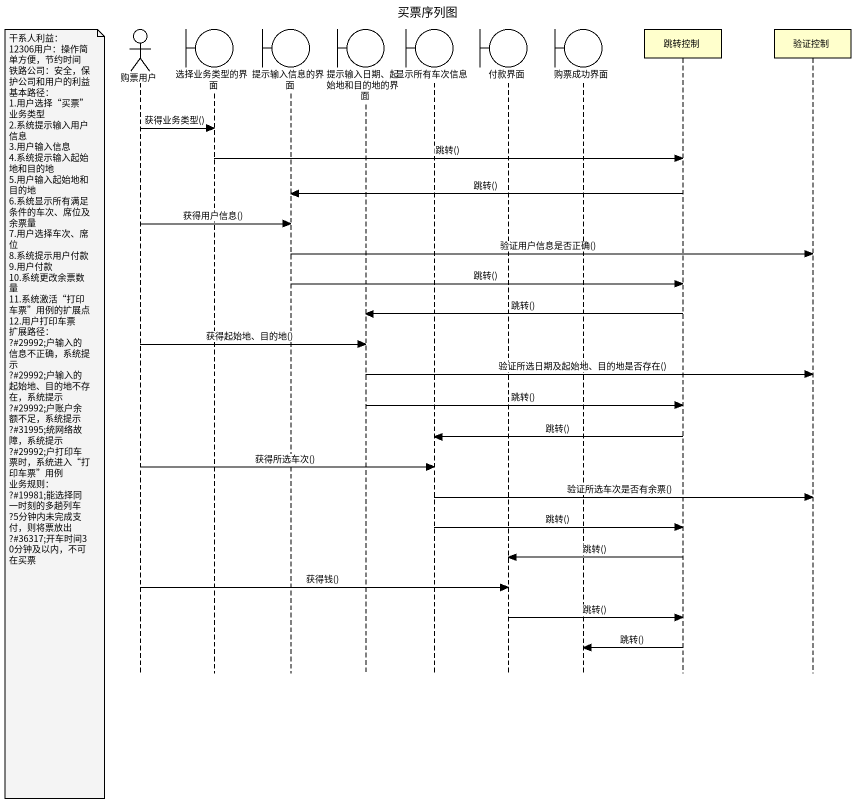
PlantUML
@startuml
title 买票序列图
hide footbox
actor 购票用户
boundary 选择业务类型的界面
boundary 提示输入信息的界面
boundary "提示输入日期、起始地和目的地的界面" as 提示输入日期_起始地和目的地的界面
boundary 显示所有车次信息
boundary 付款界面
boundary 购票成功界面
participant 跳转控制
participant 验证控制

购票用户 -> 选择业务类型的界面 : 获得业务类型()
选择业务类型的界面 -> 跳转控制 : 跳转()
跳转控制 -> 提示输入信息的界面 : 跳转()
购票用户 -> 提示输入信息的界面 : 获得用户信息()
提示输入信息的界面 -> 验证控制 : 验证用户信息是否正确()
提示输入信息的界面 -> 跳转控制 : 跳转()
跳转控制 -> 提示输入日期_起始地和目的地的界面 : 跳转()
购票用户 -> 提示输入日期_起始地和目的地的界面 : 获得起始地、目的地()
提示输入日期_起始地和目的地的界面 -> 验证控制 : 验证所选日期及起始地、目的地是否存在()
提示输入日期_起始地和目的地的界面 -> 跳转控制 : 跳转()
note left of 购票用户
  干系人利益：
  12306用户：操作简单方便，节约时间
  铁路公司：安全，保护公司和用户的利益
  基本路径：
  1.用户选择“买票”业务类型
  2.系统提示输入用户信息
  3.用户输入信息
  4.系统提示输入起始地和目的地
  5.用户输入起始地和目的地
  6.系统显示所有满足条件的车次、席位及余票量
  7.用户选择车次、席位
  8.系统提示用户付款
  9.用户付款
  10.系统更改余票数量
  11.系统激活“打印车票”用例的扩展点
  12.用户打印车票
  扩展路径：
  ?#29992;户输入的信息不正确，系统提示
  ?#29992;户输入的起始地、目的地不存在，系统提示
  ?#29992;户账户余额不足，系统提示
  ?#31995;统网络故障，系统提示
  ?#29992;户打印车票时，系统进入“打印车票”用例
  业务规则：
  ?#19981;能选择同一时刻的多趟列车
  ?5分钟内未完成支付，则将票放出
  ?#36317;开车时间30分钟及以内，不可在买票
end note
跳转控制 -> 显示所有车次信息 : 跳转()
购票用户 -> 显示所有车次信息 : 获得所选车次()
显示所有车次信息 -> 验证控制 : 验证所选车次是否有余票()
显示所有车次信息 -> 跳转控制 : 跳转()
跳转控制 -> 付款界面 : 跳转()
购票用户 -> 付款界面 : 获得钱()
付款界面 -> 跳转控制 : 跳转()
跳转控制 -> 购票成功界面 : 跳转()
@enduml
